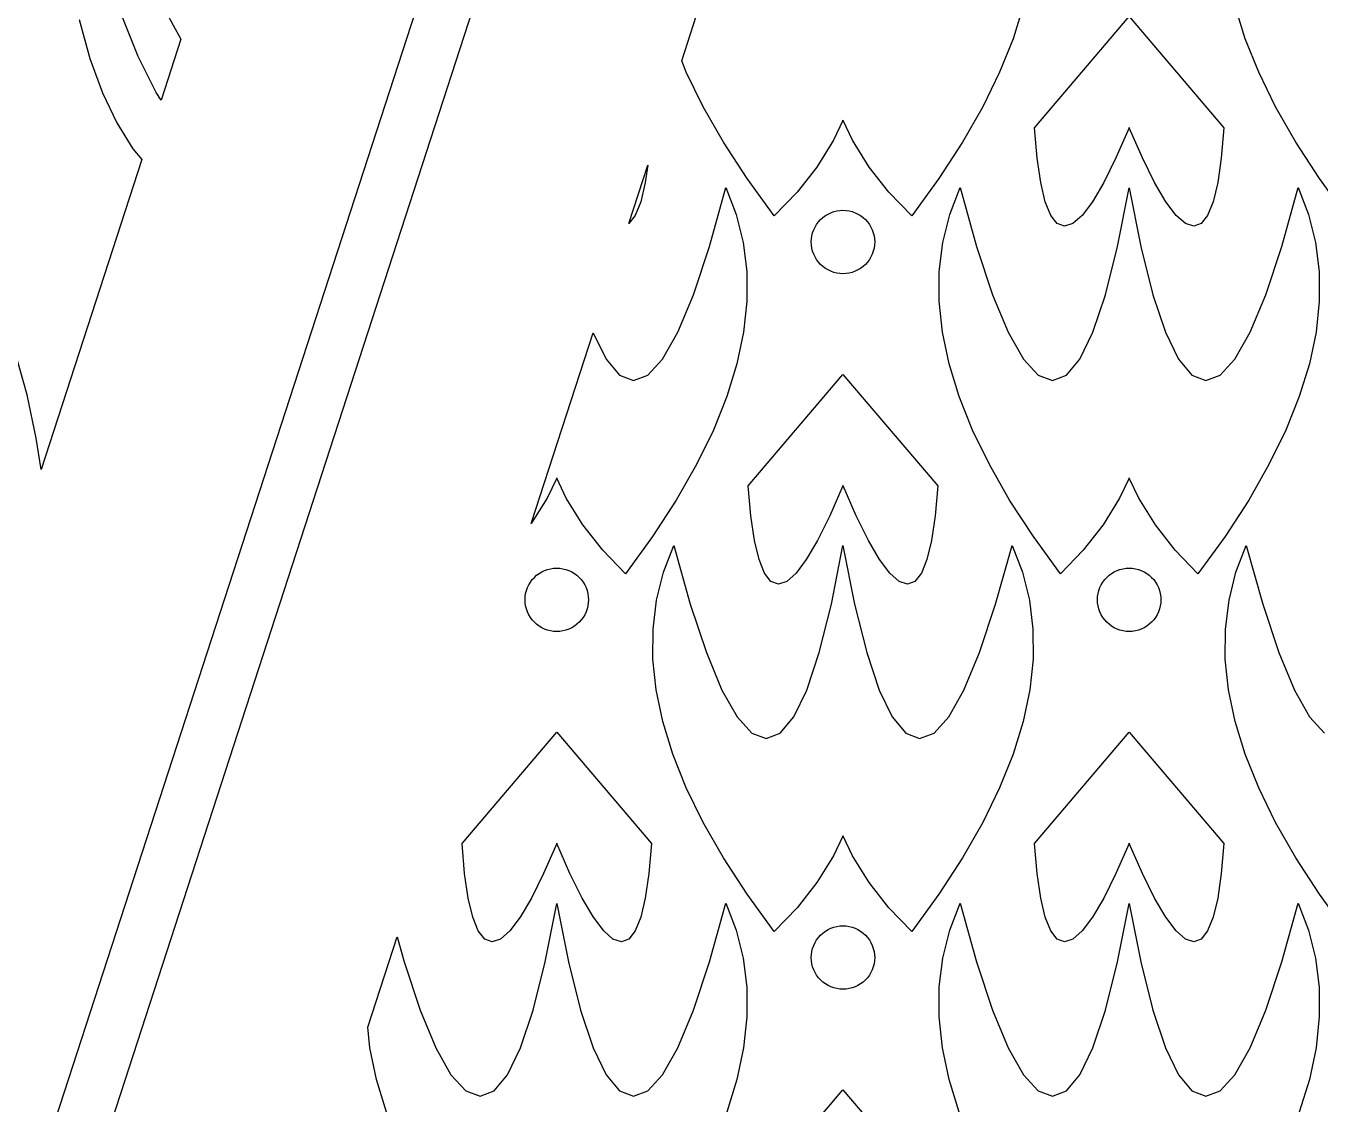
# Model space of a CAD drawing. Header units: metres. Extents: x 20 to 1108, y 20 to 251.
# Drawn here: x 814.9 to 887.2, y 76.7 to 137 of the extents above; entities that cross this region are included whole.
import ezdxf

# ---------------------------------------------------------------- set-up
doc = ezdxf.new("R2010")
doc.units = ezdxf.units.M

msp = doc.modelspace()

# ---------------------------------------------------------------- linework, layer by layer
for p, q in [((798.389, 20.0001), (873.389, 250.826)), ((876.544, 250.826), (801.544, 20)), ((851.528, 135.003), (853.395, 140.751)), ((821.141, 135.235), (820.217, 137.564)), ((822.664, 137.772), (823.533, 136.216)), ((870.617, 138.063), (870.055, 136.237)), ((871.248, 131.249), (876.544, 137.474)), ((876.544, 137.474), (881.839, 131.249)), ((883.033, 136.238), (882.471, 138.063)), ((817.842, 137.318), (818.447, 135.138)), ((823.533, 136.216), (822.425, 132.808)), ((870.055, 136.237), (869.302, 134.359)), ((883.786, 134.36), (883.033, 136.238)), ((818.447, 135.138), (819.148, 133.209)), ((822.154, 133.224), (821.141, 135.235)), ((851.786, 134.36), (851.528, 135.003)), ((852.729, 132.43), (851.786, 134.36)), ((869.302, 134.359), (868.358, 132.43)), ((884.729, 132.43), (883.786, 134.36)), ((819.148, 133.209), (819.947, 131.526)), ((822.425, 132.808), (822.154, 133.224)), ((853.862, 130.449), (852.729, 132.43)), ((868.358, 132.43), (867.225, 130.448)), ((885.862, 130.449), (884.729, 132.43)), ((860.544, 131.674), (860.54, 131.682)), ((860.54, 131.682), (860.54, 131.667)), ((860.549, 131.685), (860.544, 131.674)), ((860.549, 131.664), (860.549, 131.685)), ((819.947, 131.526), (820.842, 130.089)), ((860.54, 131.667), (860.012, 130.561)), ((861.077, 130.561), (860.549, 131.664)), ((871.395, 129.568), (871.248, 131.249)), ((876.54, 131.249), (875.805, 129.57)), ((876.543, 131.259), (876.54, 131.267)), ((876.54, 131.267), (876.54, 131.249)), ((876.548, 131.269), (876.543, 131.259)), ((876.548, 131.248), (876.548, 131.269)), ((877.283, 129.57), (876.548, 131.248)), ((881.839, 131.249), (881.691, 129.568)), ((855.187, 128.415), (853.862, 130.449)), ((860.012, 130.561), (859.08, 129.064)), ((862.007, 129.065), (861.077, 130.561)), ((867.225, 130.448), (865.9, 128.414)), ((887.186, 128.415), (885.862, 130.449)), ((820.842, 130.089), (821.346, 129.485)), ((871.597, 128.193), (871.395, 129.568)), ((875.805, 129.57), (875.123, 128.194)), ((877.965, 128.194), (877.283, 129.57)), ((881.691, 129.568), (881.49, 128.193)), ((821.346, 129.485), (815.716, 112.158)), ((848.573, 125.909), (849.635, 129.175)), ((849.635, 129.175), (849.491, 128.193)), ((859.08, 129.064), (857.976, 127.654)), ((863.113, 127.654), (862.007, 129.065)), ((849.491, 128.193), (849.236, 127.122)), ((856.699, 126.333), (855.187, 128.415)), ((865.9, 128.414), (864.39, 126.333)), ((871.852, 127.123), (871.597, 128.193)), ((875.123, 128.194), (874.494, 127.123)), ((878.593, 127.124), (877.965, 128.194)), ((881.49, 128.193), (881.235, 127.122)), ((888.698, 126.333), (887.186, 128.415)), ((853.079, 124.625), (853.999, 127.914)), ((853.999, 127.914), (854.574, 126.411)), ((857.976, 127.654), (856.699, 126.333)), ((864.39, 126.333), (863.113, 127.654)), ((866.514, 126.412), (867.09, 127.914)), ((867.09, 127.914), (868.009, 124.625)), ((875.894, 124.625), (876.544, 127.905)), ((876.544, 127.905), (877.193, 124.626)), ((885.079, 124.625), (885.998, 127.914)), ((885.998, 127.914), (886.574, 126.411)), ((849.236, 127.122), (848.93, 126.36)), ((860.029, 126.57), (860.199, 126.613)), ((860.199, 126.613), (860.371, 126.638)), ((860.371, 126.638), (860.544, 126.647)), ((860.544, 126.647), (860.718, 126.638)), ((860.718, 126.638), (860.891, 126.613)), ((860.891, 126.613), (861.059, 126.57)), ((872.159, 126.36), (871.852, 127.123)), ((874.494, 127.123), (873.92, 126.36)), ((879.167, 126.36), (878.593, 127.124)), ((881.235, 127.122), (880.929, 126.36)), ((848.93, 126.36), (848.573, 125.909)), ((854.574, 126.411), (854.963, 124.845)), ((859.07, 125.858), (859.174, 125.999)), ((859.174, 125.999), (859.291, 126.127)), ((859.291, 126.127), (859.42, 126.244)), ((859.42, 126.244), (859.559, 126.347)), ((859.559, 126.347), (859.709, 126.437)), ((859.709, 126.437), (859.866, 126.511)), ((859.866, 126.511), (860.029, 126.57)), ((861.059, 126.57), (861.223, 126.511)), ((861.223, 126.511), (861.38, 126.437)), ((861.38, 126.437), (861.529, 126.347)), ((861.529, 126.347), (861.668, 126.244)), ((861.668, 126.244), (861.798, 126.127)), ((861.798, 126.127), (861.914, 125.999)), ((861.914, 125.999), (862.019, 125.858)), ((866.125, 124.845), (866.514, 126.412)), ((872.52, 125.902), (872.159, 126.36)), ((872.933, 125.75), (872.52, 125.902)), ((873.399, 125.903), (872.933, 125.75)), ((873.92, 126.36), (873.399, 125.903)), ((879.688, 125.903), (879.167, 126.36)), ((880.155, 125.75), (879.688, 125.903)), ((880.567, 125.902), (880.155, 125.75)), ((880.929, 126.36), (880.567, 125.902)), ((886.574, 126.411), (886.963, 124.845)), ((858.78, 125.048), (858.806, 125.22)), ((858.806, 125.22), (858.848, 125.388)), ((858.848, 125.388), (858.906, 125.552)), ((858.906, 125.552), (858.981, 125.709)), ((858.981, 125.709), (859.07, 125.858)), ((862.019, 125.858), (862.107, 125.709)), ((862.107, 125.709), (862.182, 125.552)), ((862.182, 125.552), (862.24, 125.388)), ((862.24, 125.388), (862.283, 125.219)), ((862.283, 125.219), (862.309, 125.047)), ((852.181, 121.924), (853.079, 124.625)), ((854.963, 124.845), (855.162, 123.227)), ((858.771, 124.874), (858.78, 125.048)), ((858.779, 124.7), (858.771, 124.874)), ((858.806, 124.528), (858.779, 124.7)), ((858.848, 124.359), (858.806, 124.528)), ((862.282, 124.527), (862.24, 124.359)), ((862.309, 124.699), (862.282, 124.527)), ((862.309, 125.047), (862.316, 124.874)), ((862.316, 124.874), (862.309, 124.699)), ((865.926, 123.228), (866.125, 124.845)), ((868.009, 124.625), (868.907, 121.925)), ((875.217, 121.925), (875.894, 124.625)), ((877.193, 124.626), (877.871, 121.926)), ((884.181, 121.924), (885.079, 124.625)), ((886.963, 124.845), (887.162, 123.227)), ((858.906, 124.196), (858.848, 124.359)), ((858.981, 124.037), (858.906, 124.196)), ((859.07, 123.889), (858.981, 124.037)), ((859.174, 123.749), (859.07, 123.889)), ((859.291, 123.62), (859.174, 123.749)), ((861.914, 123.749), (861.797, 123.619)), ((862.018, 123.888), (861.914, 123.749)), ((862.107, 124.037), (862.018, 123.888)), ((862.182, 124.195), (862.107, 124.037)), ((862.24, 124.359), (862.182, 124.195)), ((855.162, 123.227), (855.171, 121.556)), ((859.42, 123.503), (859.291, 123.62)), ((859.559, 123.4), (859.42, 123.503)), ((859.709, 123.31), (859.559, 123.4)), ((859.866, 123.235), (859.709, 123.31)), ((860.029, 123.177), (859.866, 123.235)), ((860.198, 123.135), (860.029, 123.177)), ((860.37, 123.11), (860.198, 123.135)), ((860.544, 123.101), (860.37, 123.11)), ((860.718, 123.109), (860.544, 123.101)), ((860.889, 123.135), (860.718, 123.109)), ((861.059, 123.177), (860.889, 123.135)), ((861.223, 123.235), (861.059, 123.177)), ((861.38, 123.31), (861.223, 123.235)), ((861.529, 123.4), (861.38, 123.31)), ((861.668, 123.503), (861.529, 123.4)), ((861.797, 123.619), (861.668, 123.503)), ((865.918, 121.558), (865.926, 123.228)), ((887.162, 123.227), (887.17, 121.556)), ((851.308, 119.825), (852.181, 121.924)), ((855.171, 121.556), (854.988, 119.836)), ((866.1, 119.836), (865.918, 121.558)), ((868.907, 121.925), (869.78, 119.825)), ((874.515, 119.825), (875.217, 121.925)), ((877.871, 121.926), (878.573, 119.826)), ((883.308, 119.825), (884.181, 121.924)), ((887.17, 121.556), (886.988, 119.836)), ((843.121, 109.129), (846.588, 119.798)), ((846.588, 119.798), (847.3, 118.324)), ((850.458, 118.324), (851.308, 119.825)), ((854.988, 119.836), (854.617, 118.062)), ((866.472, 118.063), (866.1, 119.836)), ((869.78, 119.825), (870.63, 118.324)), ((873.788, 118.324), (874.515, 119.825)), ((878.573, 119.826), (879.3, 118.324)), ((882.458, 118.324), (883.308, 119.825)), ((886.988, 119.836), (886.616, 118.062)), ((814.936, 116.336), (814.332, 118.515)), ((847.3, 118.324), (848.053, 117.424)), ((849.633, 117.424), (850.458, 118.324)), ((854.617, 118.062), (854.055, 116.237)), ((867.033, 116.238), (866.472, 118.063)), ((870.63, 118.324), (871.455, 117.424)), ((873.036, 117.424), (873.788, 118.324)), ((879.3, 118.324), (880.052, 117.424)), ((881.633, 117.424), (882.458, 118.324)), ((886.616, 118.062), (886.055, 116.237)), ((848.053, 117.424), (848.83, 117.123)), ((848.83, 117.123), (849.633, 117.424)), ((855.248, 111.249), (860.544, 117.475)), ((860.544, 117.475), (865.84, 111.249)), ((871.455, 117.424), (872.258, 117.123)), ((872.258, 117.123), (873.036, 117.424)), ((880.052, 117.424), (880.83, 117.123)), ((880.83, 117.123), (881.633, 117.424)), ((815.446, 113.91), (814.936, 116.336)), ((854.055, 116.237), (853.303, 114.359)), ((867.786, 114.359), (867.033, 116.238)), ((886.055, 116.237), (885.302, 114.359)), ((853.303, 114.359), (852.358, 112.431)), ((868.729, 112.431), (867.786, 114.359)), ((885.302, 114.359), (884.358, 112.431)), ((815.716, 112.158), (815.446, 113.91)), ((852.358, 112.431), (851.226, 110.448)), ((869.862, 110.448), (868.729, 112.431)), ((884.358, 112.431), (883.225, 110.448)), ((844.54, 111.668), (844.012, 110.561)), ((844.544, 111.674), (844.54, 111.682)), ((844.54, 111.682), (844.54, 111.668)), ((844.549, 111.686), (844.544, 111.674)), ((844.549, 111.664), (844.549, 111.686)), ((845.077, 110.561), (844.549, 111.664)), ((876.54, 111.668), (876.011, 110.561)), ((876.543, 111.674), (876.54, 111.682)), ((876.54, 111.682), (876.54, 111.668)), ((876.548, 111.686), (876.543, 111.674)), ((876.548, 111.664), (876.548, 111.686)), ((877.077, 110.561), (876.548, 111.664)), ((855.395, 109.568), (855.248, 111.249)), ((860.54, 111.249), (859.805, 109.569)), ((860.544, 111.259), (860.54, 111.268)), ((860.54, 111.268), (860.54, 111.249)), ((860.549, 111.269), (860.544, 111.259)), ((860.549, 111.248), (860.549, 111.269)), ((861.283, 109.569), (860.549, 111.248)), ((865.84, 111.249), (865.691, 109.568)), ((844.012, 110.561), (843.121, 109.129)), ((846.008, 109.064), (845.077, 110.561)), ((851.226, 110.448), (849.9, 108.414)), ((871.186, 108.415), (869.862, 110.448)), ((876.011, 110.561), (875.08, 109.063)), ((878.007, 109.064), (877.077, 110.561)), ((883.225, 110.448), (881.9, 108.414)), ((855.598, 108.193), (855.395, 109.568)), ((859.805, 109.569), (859.123, 108.194)), ((861.965, 108.194), (861.283, 109.569)), ((865.691, 109.568), (865.49, 108.192)), ((847.113, 107.654), (846.008, 109.064)), ((875.08, 109.063), (873.975, 107.653)), ((879.113, 107.654), (878.007, 109.064)), ((849.9, 108.414), (848.391, 106.333)), ((850.515, 106.412), (851.09, 107.914)), ((851.09, 107.914), (852.009, 104.625)), ((855.852, 107.123), (855.598, 108.193)), ((859.123, 108.194), (858.495, 107.123)), ((859.894, 104.625), (860.544, 107.904)), ((860.544, 107.904), (861.193, 104.626)), ((862.593, 107.124), (861.965, 108.194)), ((865.49, 108.192), (865.236, 107.122)), ((869.079, 104.625), (869.999, 107.914)), ((869.999, 107.914), (870.574, 106.411)), ((872.699, 106.333), (871.186, 108.415)), ((881.9, 108.414), (880.39, 106.333)), ((882.514, 106.412), (883.089, 107.914)), ((883.089, 107.914), (884.009, 104.625)), ((848.391, 106.333), (847.113, 107.654)), ((856.159, 106.36), (855.852, 107.123)), ((858.495, 107.123), (857.92, 106.36)), ((863.167, 106.36), (862.593, 107.124)), ((865.236, 107.122), (864.929, 106.36)), ((873.975, 107.653), (872.699, 106.333)), ((880.39, 106.333), (879.113, 107.654)), ((843.56, 106.347), (843.709, 106.437)), ((843.709, 106.437), (843.866, 106.511)), ((843.866, 106.511), (844.03, 106.57)), ((844.03, 106.57), (844.199, 106.612)), ((844.199, 106.612), (844.371, 106.639)), ((844.371, 106.639), (844.545, 106.646)), ((844.545, 106.646), (844.719, 106.638)), ((844.719, 106.638), (844.891, 106.612)), ((844.891, 106.612), (845.059, 106.57)), ((845.059, 106.57), (845.223, 106.511)), ((845.223, 106.511), (845.38, 106.437)), ((845.38, 106.437), (845.529, 106.347)), ((850.125, 104.845), (850.515, 106.412)), ((856.52, 105.902), (856.159, 106.36)), ((857.92, 106.36), (857.399, 105.902)), ((863.688, 105.902), (863.167, 106.36)), ((864.929, 106.36), (864.567, 105.902)), ((870.574, 106.411), (870.963, 104.845)), ((875.559, 106.347), (875.708, 106.437)), ((875.708, 106.437), (875.866, 106.511)), ((875.866, 106.511), (876.029, 106.57)), ((876.029, 106.57), (876.199, 106.612)), ((876.199, 106.612), (876.37, 106.639)), ((876.37, 106.639), (876.544, 106.646)), ((876.544, 106.646), (876.718, 106.638)), ((876.718, 106.638), (876.89, 106.612)), ((876.89, 106.612), (877.059, 106.57)), ((877.059, 106.57), (877.222, 106.511)), ((877.222, 106.511), (877.38, 106.437)), ((877.38, 106.437), (877.529, 106.347)), ((882.125, 104.845), (882.514, 106.412)), ((842.907, 105.552), (842.981, 105.709)), ((842.981, 105.709), (843.07, 105.858)), ((843.07, 105.858), (843.174, 105.998)), ((843.174, 105.998), (843.291, 106.127)), ((843.291, 106.127), (843.42, 106.244)), ((843.42, 106.244), (843.56, 106.347)), ((845.529, 106.347), (845.669, 106.244)), ((845.669, 106.244), (845.798, 106.127)), ((845.798, 106.127), (845.915, 105.998)), ((845.915, 105.998), (846.019, 105.858)), ((846.019, 105.858), (846.107, 105.709)), ((846.107, 105.709), (846.182, 105.552)), ((856.933, 105.75), (856.52, 105.902)), ((857.399, 105.902), (856.933, 105.75)), ((864.155, 105.75), (863.688, 105.902)), ((864.567, 105.902), (864.155, 105.75)), ((874.906, 105.552), (874.98, 105.709)), ((874.98, 105.709), (875.07, 105.858)), ((875.07, 105.858), (875.174, 105.998)), ((875.174, 105.998), (875.29, 106.127)), ((875.29, 106.127), (875.42, 106.244)), ((875.42, 106.244), (875.559, 106.347)), ((877.529, 106.347), (877.668, 106.244)), ((877.668, 106.244), (877.798, 106.127)), ((877.798, 106.127), (877.914, 105.998)), ((877.914, 105.998), (878.018, 105.858)), ((878.018, 105.858), (878.107, 105.709)), ((878.107, 105.709), (878.182, 105.552)), ((842.771, 104.874), (842.78, 105.048)), ((842.78, 105.048), (842.806, 105.221)), ((842.806, 105.221), (842.849, 105.389)), ((842.849, 105.389), (842.907, 105.552)), ((846.182, 105.552), (846.24, 105.389)), ((846.24, 105.389), (846.283, 105.219)), ((846.283, 105.219), (846.309, 105.047)), ((846.309, 105.047), (846.316, 104.874)), ((874.771, 104.874), (874.78, 105.048)), ((874.78, 105.048), (874.806, 105.221)), ((874.806, 105.221), (874.848, 105.389)), ((874.848, 105.389), (874.906, 105.552)), ((878.182, 105.552), (878.24, 105.389)), ((878.24, 105.389), (878.283, 105.219)), ((878.283, 105.219), (878.309, 105.047)), ((878.309, 105.047), (878.316, 104.874)), ((842.78, 104.699), (842.771, 104.874)), ((842.806, 104.528), (842.78, 104.699)), ((842.849, 104.359), (842.806, 104.528)), ((842.907, 104.195), (842.849, 104.359)), ((842.981, 104.037), (842.907, 104.195)), ((846.182, 104.195), (846.107, 104.037)), ((846.24, 104.359), (846.182, 104.195)), ((846.283, 104.527), (846.24, 104.359)), ((846.309, 104.699), (846.283, 104.527)), ((846.316, 104.874), (846.309, 104.699)), ((849.927, 103.229), (850.125, 104.845)), ((852.009, 104.625), (852.907, 101.925)), ((859.217, 101.925), (859.894, 104.625)), ((861.193, 104.626), (861.871, 101.926)), ((868.181, 101.925), (869.079, 104.625)), ((870.963, 104.845), (871.162, 103.227)), ((874.779, 104.699), (874.771, 104.874)), ((874.805, 104.528), (874.779, 104.699)), ((874.848, 104.359), (874.805, 104.528)), ((874.906, 104.195), (874.848, 104.359)), ((874.98, 104.037), (874.906, 104.195)), ((878.182, 104.195), (878.107, 104.037)), ((878.24, 104.359), (878.182, 104.195)), ((878.282, 104.527), (878.24, 104.359)), ((878.308, 104.699), (878.282, 104.527)), ((878.316, 104.874), (878.308, 104.699)), ((881.926, 103.229), (882.125, 104.845)), ((884.009, 104.625), (884.907, 101.925)), ((843.07, 103.889), (842.981, 104.037)), ((843.174, 103.749), (843.07, 103.889)), ((843.291, 103.62), (843.174, 103.749)), ((843.42, 103.503), (843.291, 103.62)), ((843.56, 103.399), (843.42, 103.503)), ((845.669, 103.503), (845.529, 103.399)), ((845.798, 103.619), (845.669, 103.503)), ((845.915, 103.749), (845.798, 103.619)), ((846.018, 103.888), (845.915, 103.749)), ((846.107, 104.037), (846.018, 103.888)), ((875.07, 103.889), (874.98, 104.037)), ((875.174, 103.749), (875.07, 103.889)), ((875.29, 103.62), (875.174, 103.749)), ((875.42, 103.503), (875.29, 103.62)), ((875.559, 103.399), (875.42, 103.503)), ((877.668, 103.503), (877.529, 103.399)), ((877.797, 103.619), (877.668, 103.503)), ((877.914, 103.749), (877.797, 103.619)), ((878.018, 103.888), (877.914, 103.749)), ((878.107, 104.037), (878.018, 103.888)), ((843.709, 103.31), (843.56, 103.399)), ((843.866, 103.235), (843.709, 103.31)), ((844.03, 103.177), (843.866, 103.235)), ((844.198, 103.135), (844.03, 103.177)), ((844.37, 103.109), (844.198, 103.135)), ((844.545, 103.101), (844.37, 103.109)), ((844.718, 103.109), (844.545, 103.101)), ((844.89, 103.135), (844.718, 103.109)), ((845.059, 103.177), (844.89, 103.135)), ((845.223, 103.235), (845.059, 103.177)), ((845.38, 103.31), (845.223, 103.235)), ((845.529, 103.399), (845.38, 103.31)), ((849.918, 101.558), (849.927, 103.229)), ((871.162, 103.227), (871.17, 101.557)), ((875.708, 103.31), (875.559, 103.399)), ((875.866, 103.235), (875.708, 103.31)), ((876.029, 103.177), (875.866, 103.235)), ((876.198, 103.135), (876.029, 103.177)), ((876.37, 103.109), (876.198, 103.135)), ((876.544, 103.101), (876.37, 103.109)), ((876.718, 103.109), (876.544, 103.101)), ((876.889, 103.135), (876.718, 103.109)), ((877.059, 103.177), (876.889, 103.135)), ((877.222, 103.235), (877.059, 103.177)), ((877.38, 103.31), (877.222, 103.235)), ((877.529, 103.399), (877.38, 103.31)), ((881.918, 101.558), (881.926, 103.229)), ((850.1, 99.8359), (849.918, 101.558)), ((852.907, 101.925), (853.781, 99.8252)), ((858.515, 99.8252), (859.217, 101.925)), ((861.871, 101.926), (862.573, 99.8262)), ((867.308, 99.8252), (868.181, 101.925)), ((871.17, 101.557), (870.988, 99.8359)), ((882.1, 99.8359), (881.918, 101.558)), ((884.907, 101.925), (885.78, 99.8252)), ((850.472, 98.0635), (850.1, 99.8359)), ((853.781, 99.8252), (854.631, 98.3242)), ((857.788, 98.3242), (858.515, 99.8252)), ((862.573, 99.8262), (863.3, 98.3242)), ((866.458, 98.3242), (867.308, 99.8252)), ((870.988, 99.8359), (870.617, 98.0625)), ((882.471, 98.0635), (882.1, 99.8359)), ((885.78, 99.8252), (886.63, 98.3242)), ((851.033, 96.2383), (850.472, 98.0635)), ((854.631, 98.3242), (855.456, 97.4238)), ((857.036, 97.4238), (857.788, 98.3242)), ((863.3, 98.3242), (864.053, 97.4238)), ((865.633, 97.4238), (866.458, 98.3242)), ((870.617, 98.0625), (870.055, 96.2373)), ((883.033, 96.2383), (882.471, 98.0635)), ((886.63, 98.3242), (887.455, 97.4238)), ((839.248, 91.249), (844.545, 97.4746)), ((844.545, 97.4746), (849.84, 91.249)), ((855.456, 97.4238), (856.259, 97.123)), ((856.259, 97.123), (857.036, 97.4238)), ((864.053, 97.4238), (864.83, 97.123)), ((864.83, 97.123), (865.633, 97.4238)), ((871.248, 91.249), (876.544, 97.4746)), ((876.544, 97.4746), (881.839, 91.249)), ((851.786, 94.3594), (851.033, 96.2383)), ((870.055, 96.2373), (869.302, 94.3594)), ((883.786, 94.3594), (883.033, 96.2383)), ((852.729, 92.4307), (851.786, 94.3594)), ((869.302, 94.3594), (868.358, 92.4307)), ((884.729, 92.4307), (883.786, 94.3594)), ((853.862, 90.4482), (852.729, 92.4307)), ((868.358, 92.4307), (867.225, 90.4482)), ((885.862, 90.4482), (884.729, 92.4307)), ((839.396, 89.5684), (839.248, 91.249)), ((844.54, 91.249), (843.806, 89.5693)), ((844.544, 91.2588), (844.54, 91.2676)), ((844.54, 91.2676), (844.54, 91.249)), ((844.549, 91.2686), (844.544, 91.2588)), ((844.549, 91.248), (844.549, 91.2686)), ((845.283, 89.5693), (844.549, 91.248)), ((849.84, 91.249), (849.692, 89.5684)), ((860.54, 91.668), (860.012, 90.5605)), ((860.544, 91.6738), (860.54, 91.6816)), ((860.54, 91.6816), (860.54, 91.668)), ((860.549, 91.6855), (860.544, 91.6738)), ((860.549, 91.6641), (860.549, 91.6855)), ((861.077, 90.5605), (860.549, 91.6641)), ((871.395, 89.5684), (871.248, 91.249)), ((876.54, 91.249), (875.805, 89.5693)), ((876.543, 91.2588), (876.54, 91.2676)), ((876.54, 91.2676), (876.54, 91.249)), ((876.548, 91.2686), (876.543, 91.2588)), ((876.548, 91.248), (876.548, 91.2686)), ((877.283, 89.5693), (876.548, 91.248)), ((881.839, 91.249), (881.691, 89.5684)), ((855.187, 88.415), (853.862, 90.4482)), ((860.012, 90.5605), (859.08, 89.0635)), ((862.007, 89.0645), (861.077, 90.5605)), ((867.225, 90.4482), (865.9, 88.4141)), ((887.186, 88.415), (885.862, 90.4482)), ((839.598, 88.1934), (839.396, 89.5684)), ((843.806, 89.5693), (843.124, 88.1943)), ((845.966, 88.1943), (845.283, 89.5693)), ((849.692, 89.5684), (849.491, 88.1924)), ((859.08, 89.0635), (857.976, 87.6533)), ((863.113, 87.6543), (862.007, 89.0645)), ((871.597, 88.1934), (871.395, 89.5684)), ((875.805, 89.5693), (875.123, 88.1943)), ((877.965, 88.1943), (877.283, 89.5693)), ((881.691, 89.5684), (881.49, 88.1924)), ((856.699, 86.333), (855.187, 88.415)), ((865.9, 88.4141), (864.39, 86.333)), ((888.698, 86.333), (887.186, 88.415)), ((839.852, 87.123), (839.598, 88.1934)), ((843.124, 88.1943), (842.495, 87.123)), ((843.895, 84.625), (844.545, 87.9043)), ((844.545, 87.9043), (845.193, 84.626)), ((846.594, 87.124), (845.966, 88.1943)), ((849.491, 88.1924), (849.236, 87.1221)), ((853.079, 84.625), (853.999, 87.9141)), ((853.999, 87.9141), (854.574, 86.4111)), ((857.976, 87.6533), (856.699, 86.333)), ((864.39, 86.333), (863.113, 87.6543)), ((866.514, 86.4121), (867.09, 87.9141)), ((867.09, 87.9141), (868.009, 84.625)), ((871.852, 87.123), (871.597, 88.1934)), ((875.123, 88.1943), (874.494, 87.123)), ((875.894, 84.625), (876.544, 87.9043)), ((876.544, 87.9043), (877.193, 84.626)), ((878.593, 87.124), (877.965, 88.1943)), ((881.49, 88.1924), (881.235, 87.1221)), ((885.079, 84.625), (885.998, 87.9141)), ((885.998, 87.9141), (886.574, 86.4111)), ((840.159, 86.3604), (839.852, 87.123)), ((842.495, 87.123), (841.921, 86.3604)), ((847.168, 86.3604), (846.594, 87.124)), ((849.236, 87.1221), (848.93, 86.3604)), ((872.159, 86.3604), (871.852, 87.123)), ((874.494, 87.123), (873.92, 86.3604)), ((879.167, 86.3604), (878.593, 87.124)), ((881.235, 87.1221), (880.929, 86.3604)), ((840.521, 85.9023), (840.159, 86.3604)), ((841.921, 86.3604), (841.4, 85.9023)), ((847.688, 85.9023), (847.168, 86.3604)), ((848.93, 86.3604), (848.567, 85.9023)), ((854.574, 86.4111), (854.963, 84.8447)), ((859.174, 85.998), (859.291, 86.127)), ((859.291, 86.127), (859.42, 86.2441)), ((859.42, 86.2441), (859.559, 86.3467)), ((859.559, 86.3467), (859.709, 86.4365)), ((859.709, 86.4365), (859.866, 86.5107)), ((859.866, 86.5107), (860.029, 86.5703)), ((860.029, 86.5703), (860.199, 86.6123)), ((860.199, 86.6123), (860.371, 86.6387)), ((860.371, 86.6387), (860.544, 86.6465)), ((860.544, 86.6465), (860.718, 86.6377)), ((860.718, 86.6377), (860.891, 86.6123)), ((860.891, 86.6123), (861.059, 86.5703)), ((861.059, 86.5703), (861.223, 86.5107)), ((861.223, 86.5107), (861.38, 86.4365)), ((861.38, 86.4365), (861.529, 86.3467)), ((861.529, 86.3467), (861.668, 86.2441)), ((861.668, 86.2441), (861.798, 86.127)), ((861.798, 86.127), (861.914, 85.998)), ((866.125, 84.8447), (866.514, 86.4121)), ((872.52, 85.9023), (872.159, 86.3604)), ((873.92, 86.3604), (873.399, 85.9023)), ((879.688, 85.9023), (879.167, 86.3604)), ((880.929, 86.3604), (880.567, 85.9023)), ((886.574, 86.4111), (886.963, 84.8447)), ((833.978, 80.9893), (835.616, 86.0312)), ((835.616, 86.0312), (836.009, 84.625)), ((840.933, 85.75), (840.521, 85.9023)), ((841.4, 85.9023), (840.933, 85.75)), ((848.156, 85.75), (847.688, 85.9023)), ((848.567, 85.9023), (848.156, 85.75)), ((858.806, 85.2207), (858.848, 85.3887)), ((858.848, 85.3887), (858.906, 85.5518)), ((858.906, 85.5518), (858.981, 85.709)), ((858.981, 85.709), (859.07, 85.8584)), ((859.07, 85.8584), (859.174, 85.998)), ((861.914, 85.998), (862.019, 85.8584)), ((862.019, 85.8584), (862.107, 85.709)), ((862.107, 85.709), (862.182, 85.5518)), ((862.182, 85.5518), (862.24, 85.3887)), ((862.24, 85.3887), (862.283, 85.2188)), ((872.933, 85.75), (872.52, 85.9023)), ((873.399, 85.9023), (872.933, 85.75)), ((880.155, 85.75), (879.688, 85.9023)), ((880.567, 85.9023), (880.155, 85.75)), ((854.963, 84.8447), (855.162, 83.2266)), ((858.771, 84.874), (858.78, 85.0479)), ((858.779, 84.6992), (858.771, 84.874)), ((858.806, 84.5283), (858.779, 84.6992)), ((858.78, 85.0479), (858.806, 85.2207)), ((862.309, 84.6992), (862.282, 84.5273)), ((862.283, 85.2188), (862.309, 85.0469)), ((862.309, 85.0469), (862.316, 84.874)), ((862.316, 84.874), (862.309, 84.6992)), ((865.926, 83.2285), (866.125, 84.8447)), ((886.963, 84.8447), (887.162, 83.2266)), ((836.009, 84.625), (836.908, 81.9248)), ((843.218, 81.9248), (843.895, 84.625)), ((845.193, 84.626), (845.871, 81.9258)), ((852.181, 81.9248), (853.079, 84.625)), ((858.848, 84.3594), (858.806, 84.5283)), ((858.906, 84.1953), (858.848, 84.3594)), ((858.981, 84.0371), (858.906, 84.1953)), ((859.07, 83.8887), (858.981, 84.0371)), ((862.107, 84.0371), (862.018, 83.8877)), ((862.182, 84.1953), (862.107, 84.0371)), ((862.24, 84.3594), (862.182, 84.1953)), ((862.282, 84.5273), (862.24, 84.3594)), ((868.009, 84.625), (868.907, 81.9248)), ((875.217, 81.9248), (875.894, 84.625)), ((877.193, 84.626), (877.871, 81.9258)), ((884.181, 81.9248), (885.079, 84.625)), ((855.162, 83.2266), (855.171, 81.5566)), ((859.174, 83.749), (859.07, 83.8887)), ((859.291, 83.6201), (859.174, 83.749)), ((859.42, 83.5029), (859.291, 83.6201)), ((859.559, 83.3994), (859.42, 83.5029)), ((859.709, 83.3096), (859.559, 83.3994)), ((859.866, 83.2354), (859.709, 83.3096)), ((860.029, 83.1768), (859.866, 83.2354)), ((861.223, 83.2354), (861.059, 83.1768)), ((861.38, 83.3096), (861.223, 83.2354)), ((861.529, 83.3994), (861.38, 83.3096)), ((861.668, 83.5029), (861.529, 83.3994)), ((861.797, 83.6191), (861.668, 83.5029)), ((861.914, 83.749), (861.797, 83.6191)), ((862.018, 83.8877), (861.914, 83.749)), ((865.918, 81.5576), (865.926, 83.2285)), ((887.162, 83.2266), (887.17, 81.5566)), ((860.198, 83.1348), (860.029, 83.1768)), ((860.37, 83.1094), (860.198, 83.1348)), ((860.544, 83.1006), (860.37, 83.1094)), ((860.718, 83.1094), (860.544, 83.1006)), ((860.889, 83.1348), (860.718, 83.1094)), ((861.059, 83.1768), (860.889, 83.1348)), ((836.908, 81.9248), (837.781, 79.8252)), ((842.515, 79.8252), (843.218, 81.9248)), ((845.871, 81.9258), (846.574, 79.8262)), ((851.308, 79.8252), (852.181, 81.9248)), ((868.907, 81.9248), (869.78, 79.8252)), ((874.515, 79.8252), (875.217, 81.9248)), ((877.871, 81.9258), (878.573, 79.8262)), ((883.308, 79.8252), (884.181, 81.9248)), ((855.171, 81.5566), (854.988, 79.8359)), ((866.1, 79.8359), (865.918, 81.5576)), ((887.17, 81.5566), (886.988, 79.8359)), ((834.101, 79.8359), (833.978, 80.9893)), ((834.472, 78.0635), (834.101, 79.8359)), ((837.781, 79.8252), (838.631, 78.3242)), ((841.789, 78.3242), (842.515, 79.8252)), ((846.574, 79.8262), (847.3, 78.3242)), ((850.458, 78.3242), (851.308, 79.8252)), ((854.988, 79.8359), (854.617, 78.0625)), ((866.472, 78.0635), (866.1, 79.8359)), ((869.78, 79.8252), (870.63, 78.3242)), ((873.788, 78.3242), (874.515, 79.8252)), ((878.573, 79.8262), (879.3, 78.3242)), ((882.458, 78.3242), (883.308, 79.8252)), ((886.988, 79.8359), (886.616, 78.0625)), ((838.631, 78.3242), (839.456, 77.4238)), ((841.036, 77.4238), (841.789, 78.3242)), ((847.3, 78.3242), (848.053, 77.4238)), ((849.633, 77.4238), (850.458, 78.3242)), ((870.63, 78.3242), (871.455, 77.4238)), ((873.036, 77.4238), (873.788, 78.3242)), ((879.3, 78.3242), (880.052, 77.4238)), ((881.633, 77.4238), (882.458, 78.3242)), ((835.034, 76.2383), (834.472, 78.0635)), ((839.456, 77.4238), (840.259, 77.123)), ((840.259, 77.123), (841.036, 77.4238)), ((848.053, 77.4238), (848.83, 77.123)), ((848.83, 77.123), (849.633, 77.4238)), ((854.617, 78.0625), (854.055, 76.2373)), ((855.248, 71.249), (860.544, 77.4746)), ((860.544, 77.4746), (865.84, 71.249)), ((867.033, 76.2383), (866.472, 78.0635)), ((871.455, 77.4238), (872.258, 77.123)), ((872.258, 77.123), (873.036, 77.4238)), ((880.052, 77.4238), (880.83, 77.123)), ((880.83, 77.123), (881.633, 77.4238)), ((886.616, 78.0625), (886.055, 76.2373))]:
    msp.add_line(p, q)

doc.saveas('drawing.dxf')
